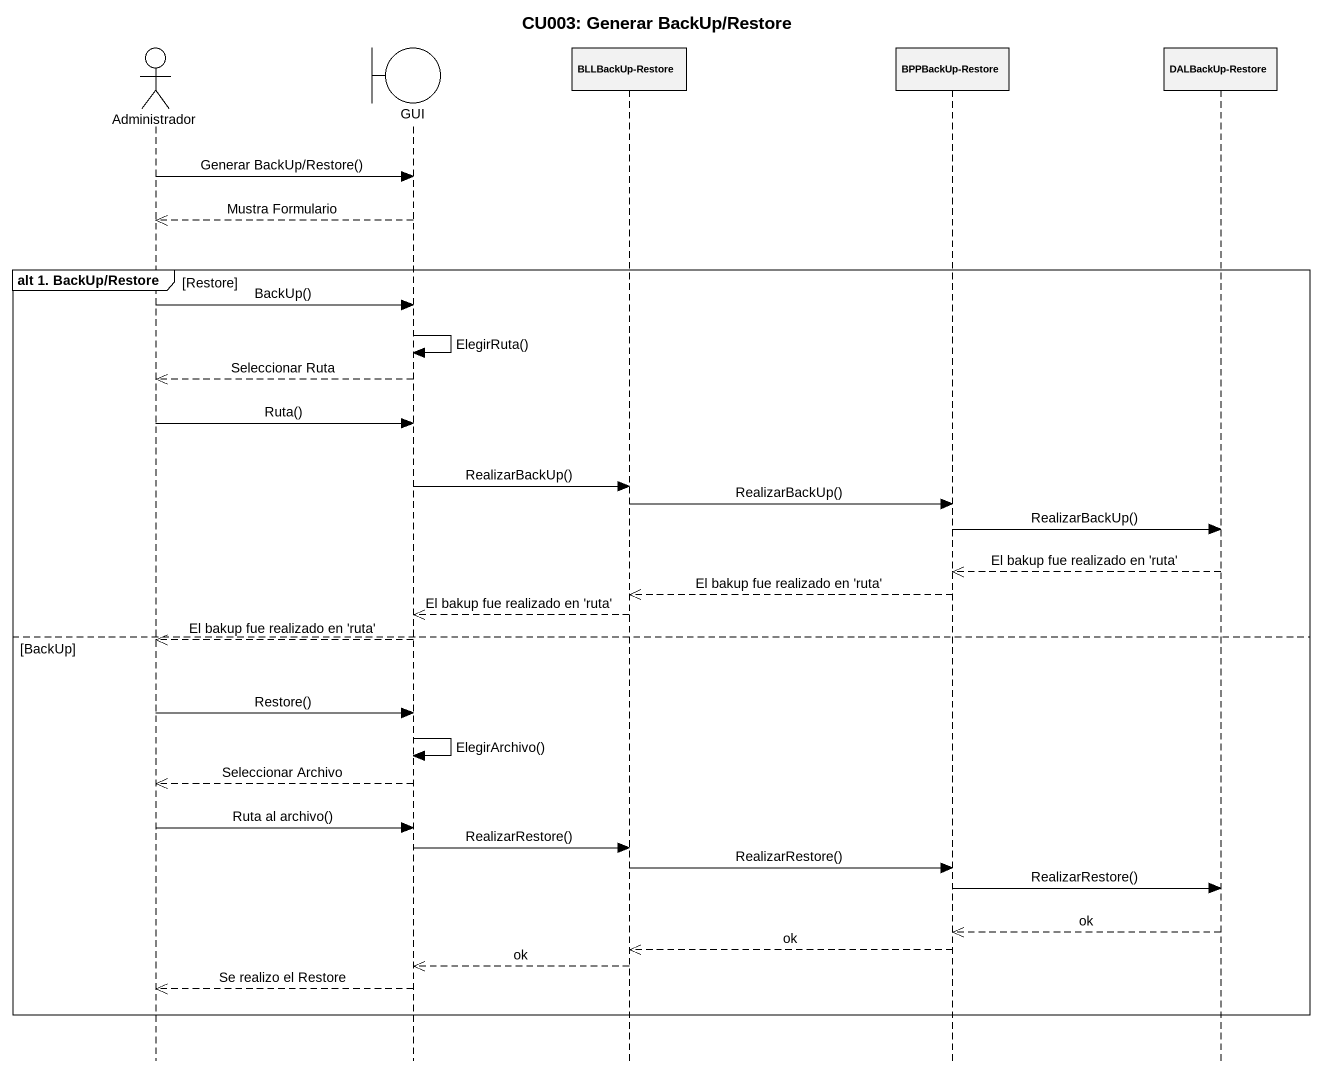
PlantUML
@startuml
title CU003: Generar BackUp/Restore
hide footbox
actor Administrador
boundary GUI
participant "BLLBackUp-Restore" as BLLBackUp_Restore
participant "BPPBackUp-Restore" as BPPBackUp_Restore
participant "DALBackUp-Restore" as DALBackUp_Restore

Administrador -> GUI : Generar BackUp/Restore()
GUI -->> Administrador : Mustra Formulario
group alt 1. BackUp/Restore [Restore]
  Administrador -> GUI : BackUp()
  GUI -> GUI : ElegirRuta()
  GUI -->> Administrador : Seleccionar Ruta
  Administrador -> GUI : Ruta()
  GUI -> BLLBackUp_Restore : RealizarBackUp()
  BLLBackUp_Restore -> BPPBackUp_Restore : RealizarBackUp()
  BPPBackUp_Restore -> DALBackUp_Restore : RealizarBackUp()
  DALBackUp_Restore -->> BPPBackUp_Restore : El bakup fue realizado en 'ruta'
  BPPBackUp_Restore -->> BLLBackUp_Restore : El bakup fue realizado en 'ruta'
  BLLBackUp_Restore -->> GUI : El bakup fue realizado en 'ruta'
else BackUp
  GUI -->> Administrador : El bakup fue realizado en 'ruta'
  Administrador -> GUI : Restore()
  GUI -> GUI : ElegirArchivo()
  GUI -->> Administrador : Seleccionar Archivo
  Administrador -> GUI : Ruta al archivo()
  GUI -> BLLBackUp_Restore : RealizarRestore()
  BLLBackUp_Restore -> BPPBackUp_Restore : RealizarRestore()
  BPPBackUp_Restore -> DALBackUp_Restore : RealizarRestore()
  DALBackUp_Restore -->> BPPBackUp_Restore : ok
  BPPBackUp_Restore -->> BLLBackUp_Restore : ok
  BLLBackUp_Restore -->> GUI : ok
  GUI -->> Administrador : Se realizo el Restore
end
@enduml
